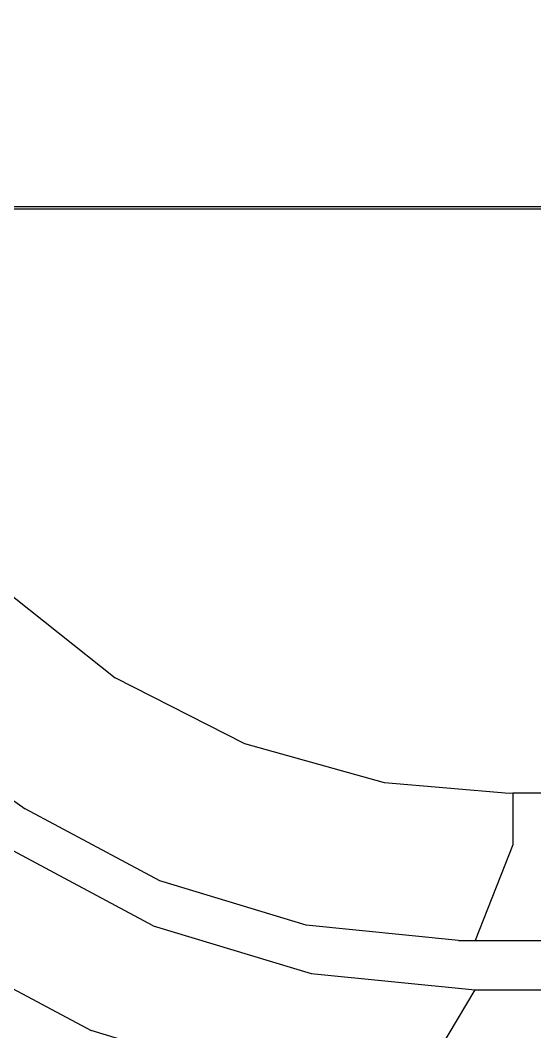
# Model space of a CAD drawing. Extents: x 2903 to 3133, y -1117 to -811.
# Drawn here: x 2926.98 to 2940.47, y -1102.03 to -1075.51 of the extents above; entities that cross this region are included whole.
import ezdxf

# ---------------------------------------------------------------- set-up
doc = ezdxf.new("R2010")
doc.units = 0
doc.header["$MEASUREMENT"] = 0
for name, color, linetype in [('Layer1', 252, 'CONTINUOUS'), ('Layer2', 252, 'CONTINUOUS'), ('Layer3', 254, 'CONTINUOUS')]:
    doc.layers.add(name, color=color, linetype=linetype)

msp = doc.modelspace()

# ---------------------------------------------------------------- linework, layer by layer
at = {"layer": 'Layer1', "linetype": 'Continuous', "invisible_edges": 15}
for points in [[(2939.888, -831.975, 2.257), (2939.888, -1095.783, 2.257), (2920.979, -964.024, 2.257)], [(2939.888, -1095.783, 2.257), (2939.888, -831.975, 2.257), (2959.809, -831.975, 2.257)], [(2959.809, -831.975, 2.257), (2959.809, -1095.783, 2.257), (2939.888, -1095.783, 2.257)], [(2939.888, -1095.783, 2.257), (2920.98, -1001.926, 2.257), (2920.979, -964.024, 2.257)], [(2939.888, -1095.783, 2.257), (2920.98, -1001.926, 2.257), (2920.983, -1077.829, 2.257)], [(2939.888, -1095.783, 2.257), (2939.888, -1095.783, 2.257), (2920.983, -1077.829, 2.257), (2921.019, -1078.982, 2.257)], [(2921.019, -1078.982, 2.257), (2921.019, -1078.982, 2.257), (2921.117, -1080.043, 2.257), (2939.793, -1095.783, 2.257)], [(2921.019, -1078.982, 2.257), (2921.019, -1078.982, 2.257), (2939.888, -1095.783, 2.257), (2939.793, -1095.783, 2.257)], [(2939.793, -1095.783, 2.257), (2939.793, -1095.783, 2.257), (2921.117, -1080.043, 2.257), (2921.519, -1082.224, 2.257)], [(2939.793, -1095.783, 2.257), (2939.793, -1095.783, 2.257), (2921.519, -1082.224, 2.257), (2923.879, -1087.237, 2.257)], [(2923.879, -1087.237, 2.257), (2923.879, -1087.237, 2.257), (2927.711, -1091.473, 15.598), (2925.422, -1089.259, 16.269)], [(2923.879, -1087.237, 2.257), (2923.879, -1087.237, 2.257), (2928.404, -1092.014, 2.257), (2927.711, -1091.473, 15.598)], [(2928.404, -1092.014, 2.257), (2928.404, -1092.014, 2.257), (2923.879, -1087.237, 2.257), (2939.793, -1095.783, 2.257)], [(2927.711, -1091.473, 15.598), (2925.431, -1089.268, 16.266), (2925.953, -1092.428, 42.281)], [(2925.953, -1092.428, 42.281), (2927.711, -1091.473, 15.598), (2928.402, -1092.012, 15.491)], [(2928.404, -1092.014, 2.257), (2928.404, -1092.014, 2.257), (2928.402, -1092.012, 15.491), (2927.711, -1091.473, 15.598)], [(2928.402, -1092.012, 15.491), (2925.953, -1092.428, 42.281), (2928.918, -1094.693, 42.108)], [(2928.404, -1092.014, 2.257), (2928.404, -1092.014, 2.257), (2930.302, -1093.257, 15.35), (2928.402, -1092.012, 15.491)], [(2928.918, -1094.693, 42.108), (2928.402, -1092.012, 15.491), (2930.3, -1093.256, 15.35)], [(2928.404, -1092.014, 2.257), (2928.404, -1092.014, 2.257), (2933.231, -1094.621, 15.467), (2930.302, -1093.257, 15.35)], [(2928.404, -1092.014, 2.257), (2928.404, -1092.014, 2.257), (2933.335, -1094.659, 2.257), (2933.231, -1094.621, 15.467)], [(2939.793, -1095.783, 2.257), (2939.793, -1095.783, 2.257), (2933.335, -1094.659, 2.257), (2928.404, -1092.014, 2.257)], [(2928.066, -1094.91, 44.218), (2925.843, -1093.144, 44.218), (2925.953, -1092.428, 42.396)], [(2928.066, -1094.91, 44.218), (2928.918, -1094.693, 42.224), (2925.953, -1092.428, 42.396)], [(2928.612, -1096.053, 46.246), (2925.592, -1093.827, 46.274), (2925.843, -1093.144, 44.218)], [(2928.612, -1096.053, 46.246), (2925.843, -1093.144, 44.218), (2928.066, -1094.91, 44.218)], [(2930.3, -1093.256, 15.35), (2928.918, -1094.693, 42.108), (2931.843, -1096.139, 41.95)], [(2931.843, -1096.139, 41.95), (2930.3, -1093.256, 15.35), (2933.226, -1094.62, 15.467)], [(2926.403, -1096.355, 65.049), (2925.592, -1093.827, 46.274), (2928.612, -1096.053, 46.246)], [(2928.066, -1094.91, 44.218), (2931.843, -1096.139, 42.065), (2928.918, -1094.693, 42.224)], [(2933.226, -1094.62, 15.467), (2931.843, -1096.139, 41.95), (2933.331, -1096.642, 41.868)], [(2933.331, -1096.642, 41.868), (2933.226, -1094.62, 15.467), (2934.282, -1094.972, 15.593)], [(2933.335, -1094.659, 2.257), (2933.335, -1094.659, 2.257), (2933.336, -1094.659, 15.478), (2933.231, -1094.621, 15.467)], [(2933.336, -1094.659, 15.478), (2933.336, -1094.659, 15.478), (2936.065, -1095.416, 15.907), (2933.335, -1094.659, 2.257)], [(2933.335, -1094.659, 2.257), (2933.335, -1094.659, 2.257), (2939.794, -1095.783, 2.257), (2936.065, -1095.416, 15.907)], [(2931.67, -1097.547, 46.255), (2928.066, -1094.91, 44.218), (2928.612, -1096.053, 46.246)], [(2931.67, -1097.547, 46.255), (2930.503, -1096.315, 44.218), (2928.066, -1094.91, 44.218)], [(2930.503, -1096.315, 44.218), (2928.066, -1094.91, 44.218), (2931.843, -1096.139, 42.065)], [(2934.282, -1094.972, 15.593), (2933.331, -1096.642, 41.868), (2934.758, -1096.995, 41.797)], [(2934.758, -1096.995, 41.797), (2934.282, -1094.972, 15.593), (2936.065, -1095.416, 15.907)], [(2936.065, -1095.416, 15.907), (2934.758, -1096.995, 41.797), (2938.664, -1097.369, 41.637)], [(2939.794, -1095.783, 2.257), (2936.065, -1095.416, 15.907), (2938.664, -1097.369, 41.637), (2939.888, -1095.783, 16.951)], [(3097.798, -1097.369, 41.637), (2938.664, -1097.369, 41.637), (2939.888, -1095.783, 16.951), (3096.575, -1095.783, 16.951)], [(3096.575, -1095.783, 16.951), (2939.888, -1095.783, 16.951), (2939.794, -1095.783, 2.257), (3096.575, -1095.783, 2.257)], [(2928.612, -1096.053, 46.246), (2926.403, -1096.355, 65.049), (2929.085, -1097.996, 65.046)], [(2931.67, -1097.547, 46.255), (2928.612, -1096.053, 46.246), (2931.917, -1099.171, 65.081)], [(2931.917, -1099.171, 65.081), (2929.085, -1097.996, 65.046), (2928.612, -1096.053, 46.246)], [(2933.331, -1096.642, 41.983), (2931.843, -1096.139, 42.065), (2930.503, -1096.315, 44.218)], [(2929.085, -1097.996, 65.046), (2926.403, -1096.355, 65.049), (2926.504, -1098.166, 83.39)], [(2933.117, -1097.338, 44.218), (2930.503, -1096.315, 44.218), (2931.67, -1097.547, 46.255)], [(2933.117, -1097.338, 44.218), (2930.503, -1096.315, 44.218), (2933.331, -1096.642, 41.983)], [(2933.117, -1097.338, 44.218), (2933.331, -1096.642, 41.983), (2934.758, -1096.995, 41.913)], [(2935.856, -1097.962, 44.218), (2933.117, -1097.338, 44.218), (2934.758, -1096.995, 41.913)], [(2935.856, -1097.962, 44.218), (2934.758, -1096.995, 41.913), (2938.664, -1097.369, 41.753)], [(2934.866, -1098.484, 46.3), (2931.67, -1097.547, 46.255), (2933.117, -1097.338, 44.218)], [(2934.866, -1098.484, 46.3), (2935.856, -1097.962, 44.218), (2933.117, -1097.338, 44.218)], [(2934.866, -1098.484, 46.3), (2931.67, -1097.547, 46.255), (2935.013, -1099.914, 65.155)], [(2935.013, -1099.914, 65.155), (2931.917, -1099.171, 65.081), (2931.67, -1097.547, 46.255)], [(2938.786, -1098.884, 46.397), (2935.856, -1097.962, 44.218), (2938.664, -1097.369, 41.753)], [(2938.664, -1097.369, 41.753), (2938.786, -1098.884, 46.397), (3097.676, -1098.884, 46.397), (3097.798, -1097.369, 41.753)], [(2929.428, -1099.737, 83.373), (2926.504, -1098.166, 83.39), (2929.085, -1097.996, 65.046)], [(2931.502, -1100.505, 83.41), (2929.085, -1097.996, 65.046), (2931.917, -1099.171, 65.081)], [(2929.085, -1097.996, 65.046), (2929.428, -1099.737, 83.373), (2931.502, -1100.505, 83.41)], [(2938.786, -1098.884, 46.397), (2934.866, -1098.484, 46.3), (2935.856, -1097.962, 44.218)], [(2926.067, -1098.831, 85.996), (2929.428, -1099.737, 83.373), (2926.504, -1098.166, 83.39)], [(2935.013, -1099.914, 65.155), (2934.866, -1098.484, 46.3), (2938.664, -1098.883, 46.396)], [(2929.193, -1101.231, 88.146), (2925.872, -1099.496, 88.129), (2926.067, -1098.831, 85.996)], [(2929.193, -1101.231, 88.146), (2928.585, -1100.239, 85.996), (2926.067, -1098.831, 85.996)], [(2926.067, -1098.831, 85.996), (2928.585, -1100.239, 85.996), (2929.428, -1099.737, 83.373)], [(2938.664, -1098.883, 46.396), (2938.786, -1098.884, 46.397), (2938.028, -1100.153, 65.26), (2935.013, -1099.914, 65.155)], [(3099.174, -1101.393, 83.689), (2937.288, -1101.393, 83.689), (2938.786, -1098.884, 46.397), (3097.676, -1098.884, 46.397)], [(2933.001, -1100.905, 83.459), (2931.502, -1100.505, 83.41), (2931.917, -1099.171, 65.081)], [(2935.013, -1099.914, 65.155), (2931.917, -1099.171, 65.081), (2933.001, -1100.905, 83.459)], [(2926.926, -1101.846, 107.454), (2925.872, -1099.496, 88.129), (2929.193, -1101.231, 88.146)], [(2928.585, -1100.239, 85.996), (2929.428, -1099.737, 83.373), (2931.502, -1100.505, 83.41)], [(2933.001, -1100.905, 83.459), (2935.013, -1099.914, 65.155), (2938.028, -1100.153, 65.26)], [(2932.996, -1102.391, 88.212), (2929.193, -1101.231, 88.146), (2928.585, -1100.239, 85.996)], [(2932.996, -1102.391, 88.212), (2931.275, -1101.262, 85.996), (2928.585, -1100.239, 85.996)], [(2928.585, -1100.239, 85.996), (2931.502, -1100.505, 83.41), (2931.275, -1101.262, 85.996)], [(2936.968, -1101.39, 83.679), (2933.001, -1100.905, 83.459), (2938.028, -1100.153, 65.26)], [(2937.288, -1101.393, 83.689), (2936.968, -1101.39, 83.679), (2938.028, -1100.153, 65.26)], [(2931.275, -1101.262, 85.996), (2931.502, -1100.505, 83.41), (2933.001, -1100.905, 83.459)], [(2934.088, -1101.886, 85.995), (2931.275, -1101.262, 85.996), (2933.001, -1100.905, 83.459)], [(2934.088, -1101.886, 85.995), (2933.001, -1100.905, 83.459), (2936.968, -1101.39, 83.679)], [(2929.903, -1103.079, 107.491), (2926.926, -1101.846, 107.454), (2929.193, -1101.231, 88.146)], [(2932.996, -1102.391, 88.212), (2929.193, -1101.231, 88.146), (2933.155, -1103.86, 107.569)], [(2933.155, -1103.86, 107.569), (2929.903, -1103.079, 107.491), (2929.193, -1101.231, 88.146)], [(2932.996, -1102.391, 88.212), (2931.275, -1101.262, 85.996), (2934.088, -1101.886, 85.995)], [(2936.968, -1102.809, 88.325), (2934.088, -1101.886, 85.995), (2936.968, -1101.39, 83.679)], [(2936.968, -1102.809, 88.325), (2937.1, -1102.81, 88.327), (2937.288, -1101.393, 83.689), (2936.968, -1101.39, 83.679)], [(3099.174, -1101.393, 83.689), (3099.362, -1102.81, 88.327), (2937.1, -1102.81, 88.327), (2937.288, -1101.393, 83.689)], [(2925.612, -1102.709, 125.067), (2929.903, -1103.079, 107.491), (2926.926, -1101.846, 107.454)], [(2936.968, -1102.809, 88.325), (2932.996, -1102.391, 88.212), (2934.088, -1101.886, 85.995)]]:
    msp.add_3dface(points, dxfattribs=at)
at = {"layer": 'Layer2', "linetype": 'Continuous'}
for points, invisible_edges in [([(2920.698, -1076.477, -0.002), (2920.697, -964.024, -0.002), (3115.765, -964.024, -0.002)], 15), ([(2920.698, -1076.477, -0.002), (3115.765, -964.024, -0.002), (3115.765, -1076.477, -0.002)], 15), ([(2939.887, -1095.783, -0.002), (2939.793, -1095.783, -0.002), (2920.697, -1076.662, -0.002), (2920.697, -1076.477, -0.002)], 15), ([(2929.465, -1092.753, -0.002), (2929.465, -1092.753, -0.002), (2926.483, -1090.377, -0.002), (2920.697, -1076.662, -0.002)], 15), ([(2932.863, -1094.482, -0.002), (2932.863, -1094.482, -0.002), (2929.465, -1092.753, -0.002), (2920.697, -1076.662, -0.002)], 15), ([(2936.531, -1095.506, -0.002), (2936.531, -1095.506, -0.002), (2932.863, -1094.482, -0.002), (2920.697, -1076.662, -0.002)], 15), ([(2939.793, -1095.783, -0.002), (2939.793, -1095.783, -0.002), (2936.531, -1095.506, -0.002), (2920.697, -1076.662, -0.002)], 15), ([(3018.231, -1095.783, -0.002), (2920.698, -1076.477, -0.002), (3115.765, -1076.477, -0.002)], 15), ([(2920.698, -1076.662, -0.002), (2920.698, -1076.477, -0.002), (3018.231, -1095.782, -0.001)], 15), ([(2920.698, -1076.662, -0.002), (2939.888, -1095.783, -0.002), (3018.231, -1095.782, -0.001)], 15), ([(2926.483, -1090.377, -0.002), (2929.465, -1092.753, -0.002), (2928.658, -1093.351, 1.238), (2925.611, -1090.853, 1.246)], 14), ([(2925.611, -1090.853, 1.246), (2928.658, -1093.351, 1.238), (2928.435, -1093.686, 2.72), (2925.329, -1091.135, 2.732)], 15), ([(2928.435, -1093.684, 2.72), (2925.329, -1091.133, 2.732), (2924.014, -1093.65, 41.764)], 15), ([(2932.113, -1095.2, 1.237), (2932.863, -1094.482, -0.002), (2929.465, -1092.753, -0.002), (2928.658, -1093.351, 1.238)], 13), ([(2928.658, -1093.351, 1.238), (2932.113, -1095.2, 1.237), (2931.959, -1095.571, 2.719), (2928.435, -1093.686, 2.72)], 15), ([(2923.857, -1093.809, 42.263), (2923.937, -1093.728, 42.159), (2927.05, -1096.284, 42.155)], 15), ([(2926.985, -1096.382, 42.259), (2926.35, -1096.098, 42.319), (2923.857, -1093.809, 42.263)], 15), ([(2926.985, -1096.382, 42.259), (2927.05, -1096.284, 42.155), (2923.857, -1093.809, 42.263)], 15), ([(2923.937, -1093.728, 42.159), (2923.992, -1093.674, 42.024), (2927.094, -1096.218, 42.019)], 15), ([(2927.05, -1096.284, 42.155), (2927.094, -1096.218, 42.019), (2923.937, -1093.728, 42.159)], 15), ([(2927.094, -1096.218, 42.019), (2926.448, -1095.728, 41.875), (2923.992, -1093.674, 42.024)], 15), ([(2926.448, -1095.727, 41.759), (2924.014, -1093.65, 41.764), (2928.435, -1093.684, 2.72)], 14), ([(2928.435, -1093.684, 2.72), (2926.448, -1095.727, 41.759), (2927.112, -1096.19, 41.757)], 13), ([(2930.64, -1098.079, 41.745), (2927.112, -1096.19, 41.757), (2928.435, -1093.684, 2.72)], 14), ([(2930.64, -1098.079, 41.745), (2928.435, -1093.684, 2.72), (2931.959, -1095.57, 2.719)], 15), ([(2935.879, -1096.346, 1.245), (2936.531, -1095.506, -0.002), (2932.863, -1094.482, -0.002), (2932.113, -1095.2, 1.237)], 13), ([(2932.113, -1095.2, 1.237), (2935.879, -1096.346, 1.245), (2935.801, -1096.737, 2.731), (2931.959, -1095.571, 2.719)], 15), ([(2926.448, -1095.728, 41.875), (2927.112, -1096.191, 41.873), (2927.094, -1096.218, 42.019)], 15), ([(2935.801, -1096.736, 2.731), (2931.959, -1095.57, 2.719), (2930.64, -1098.079, 41.745)], 15), ([(2939.793, -1096.753, 1.285), (2939.793, -1095.783, -0.002), (2936.531, -1095.506, -0.002), (2935.879, -1096.346, 1.245)], 13), ([(2939.793, -1096.753, 1.285), (2939.887, -1096.752, 1.285), (2939.887, -1095.781, -0.002), (2939.793, -1095.783, -0.002)], 11), ([(3018.231, -1096.752, 1.285), (3018.231, -1095.782, -0.002), (2939.887, -1095.781, -0.002), (2939.887, -1096.752, 1.285)], 9), ([(2929.303, -1097.872, 42.311), (2926.985, -1096.382, 42.259), (2926.35, -1096.098, 42.319)], 15), ([(2926.973, -1096.762, 42.391), (2926.35, -1096.098, 42.319), (2929.303, -1097.872, 42.311)], 15), ([(2930.595, -1098.189, 42.149), (2926.985, -1096.382, 42.259), (2927.05, -1096.284, 42.155)], 15), ([(2927.05, -1096.284, 42.155), (2927.094, -1096.218, 42.019), (2930.627, -1098.112, 42.01)], 15), ([(2930.595, -1098.189, 42.149), (2930.627, -1098.112, 42.01), (2927.05, -1096.284, 42.155)], 15), ([(2930.64, -1098.08, 41.86), (2927.094, -1096.218, 42.019), (2927.112, -1096.191, 41.873)], 15), ([(2930.627, -1098.112, 42.01), (2930.64, -1098.08, 41.86), (2927.094, -1096.218, 42.019)], 15), ([(2930.549, -1098.303, 42.254), (2929.303, -1097.872, 42.311), (2926.985, -1096.382, 42.259)], 15), ([(2926.985, -1096.382, 42.259), (2930.595, -1098.189, 42.149), (2930.549, -1098.303, 42.254)], 15), ([(2939.793, -1097.134, 2.753), (2939.793, -1096.753, 1.285), (2935.879, -1096.346, 1.245), (2935.801, -1096.737, 2.731)], 15), ([(2926.816, -1096.998, 42.602), (2926.973, -1096.762, 42.391), (2930.677, -1098.744, 42.391)], 15), ([(2930.677, -1098.744, 42.391), (2929.303, -1097.872, 42.311), (2926.973, -1096.762, 42.391)], 15), ([(2934.475, -1099.24, 41.729), (2930.64, -1098.079, 41.745), (2935.801, -1096.736, 2.731)], 14), ([(2939.794, -1097.133, 2.753), (2935.801, -1096.736, 2.731), (2934.475, -1099.24, 41.729)], 15), ([(2939.793, -1097.134, 2.753), (2939.887, -1097.133, 2.753), (2939.887, -1096.752, 1.285), (2939.793, -1096.753, 1.285)], 15), ([(3018.231, -1097.133, 2.752), (3018.231, -1096.752, 1.285), (2939.887, -1096.752, 1.285), (2939.887, -1097.133, 2.753)], 11), ([(2926.71, -1097.156, 42.894), (2926.816, -1096.998, 42.602), (2930.568, -1099.005, 42.602)], 15), ([(2930.568, -1099.005, 42.602), (2930.677, -1098.744, 42.391), (2926.816, -1096.998, 42.602)], 15), ([(2930.466, -1099.251, 43.21), (2926.667, -1097.219, 43.21), (2925.145, -1098.064, 63.224)], 14), ([(2926.667, -1097.22, 43.21), (2926.71, -1097.156, 42.894), (2930.495, -1099.181, 42.895)], 15), ([(2930.466, -1099.252, 43.21), (2930.495, -1099.181, 42.895), (2926.667, -1097.22, 43.21)], 15), ([(2930.495, -1099.181, 42.895), (2930.568, -1099.005, 42.602), (2926.71, -1097.156, 42.894)], 15), ([(2938.467, -1099.636, 41.713), (2934.475, -1099.24, 41.729), (2939.794, -1097.133, 2.753)], 14), ([(2939.887, -1097.133, 2.753), (2939.794, -1097.133, 2.753), (2938.467, -1099.636, 41.713), (2938.907, -1099.636, 41.713)], 11), ([(3097.555, -1099.636, 41.713), (3096.574, -1097.133, 2.753), (2939.887, -1097.133, 2.753), (2938.907, -1099.636, 41.713)], 2), ([(2933.081, -1099.309, 42.303), (2930.677, -1098.744, 42.391), (2929.303, -1097.872, 42.311)], 15), ([(2933.081, -1099.309, 42.303), (2929.303, -1097.872, 42.311), (2930.549, -1098.303, 42.254)], 15), ([(2925.06, -1099.982, 84.023), (2925.145, -1098.064, 63.224), (2928.132, -1099.892, 63.221)], 15), ([(2928.132, -1099.892, 63.221), (2925.145, -1098.064, 63.224), (2930.466, -1099.251, 43.21)], 15), ([(2930.595, -1098.189, 42.149), (2930.627, -1098.112, 42.01), (2934.468, -1099.276, 42)], 15), ([(2930.627, -1098.112, 42.01), (2930.64, -1098.08, 41.86), (2934.475, -1099.241, 41.845)], 15), ([(2934.468, -1099.276, 42), (2934.475, -1099.241, 41.845), (2930.627, -1098.112, 42.01)], 15), ([(2934.451, -1099.363, 42.142), (2930.549, -1098.303, 42.254), (2930.595, -1098.189, 42.149)], 15), ([(2934.426, -1099.491, 42.248), (2933.081, -1099.309, 42.303), (2930.549, -1098.303, 42.254)], 15), ([(2930.549, -1098.303, 42.254), (2934.451, -1099.363, 42.142), (2934.426, -1099.491, 42.248)], 15), ([(2930.595, -1098.189, 42.149), (2934.468, -1099.276, 42), (2934.451, -1099.363, 42.142)], 15), ([(2930.568, -1099.005, 42.602), (2930.677, -1098.744, 42.391), (2934.713, -1099.969, 42.391)], 15), ([(2934.713, -1099.969, 42.391), (2930.677, -1098.744, 42.391), (2933.081, -1099.309, 42.303)], 15), ([(2934.62, -1100.433, 42.897), (2930.495, -1099.181, 42.895), (2930.466, -1099.252, 43.21)], 15), ([(2934.657, -1100.247, 42.604), (2930.568, -1099.005, 42.602), (2930.495, -1099.181, 42.895)], 15), ([(2930.495, -1099.181, 42.895), (2934.657, -1100.247, 42.604), (2934.62, -1100.433, 42.897)], 15), ([(2934.657, -1100.247, 42.604), (2934.713, -1099.969, 42.391), (2930.568, -1099.005, 42.602)], 15), ([(2931.287, -1101.2, 63.259), (2928.132, -1099.892, 63.221), (2930.466, -1099.251, 43.21)], 15), ([(2931.287, -1101.2, 63.259), (2930.466, -1099.251, 43.21), (2934.605, -1100.507, 43.214)], 13), ([(2934.605, -1100.508, 43.214), (2934.62, -1100.433, 42.897), (2930.466, -1099.252, 43.21)], 15), ([(2934.713, -1099.969, 42.391), (2933.081, -1099.309, 42.303), (2936.755, -1099.979, 42.296)], 15), ([(2936.755, -1099.979, 42.296), (2934.426, -1099.491, 42.248), (2933.081, -1099.309, 42.303)], 15), ([(2938.468, -1099.77, 42.138), (2934.451, -1099.363, 42.142), (2934.426, -1099.491, 42.248)], 15), ([(2938.467, -1099.675, 41.99), (2934.468, -1099.276, 42), (2934.451, -1099.363, 42.142)], 15), ([(2938.468, -1099.77, 42.138), (2938.467, -1099.675, 41.99), (2934.451, -1099.363, 42.142)], 15), ([(2934.468, -1099.276, 42), (2934.475, -1099.241, 41.845), (2938.467, -1099.637, 41.829)], 15), ([(2938.467, -1099.675, 41.99), (2938.467, -1099.637, 41.829), (2934.468, -1099.276, 42)], 15), ([(2938.468, -1099.91, 42.244), (2936.755, -1099.979, 42.296), (2934.426, -1099.491, 42.248)], 15), ([(2934.426, -1099.491, 42.248), (2938.468, -1099.77, 42.138), (2938.468, -1099.91, 42.244)], 15), ([(2938.907, -1099.674, 41.988), (2938.467, -1099.675, 41.99), (2938.907, -1099.637, 41.828)], 15), ([(2938.907, -1099.637, 41.828), (2938.467, -1099.675, 41.99), (2938.467, -1099.637, 41.829)], 15), ([(2938.907, -1099.674, 41.988), (2938.468, -1099.77, 42.138), (2938.467, -1099.675, 41.99)], 15), ([(2938.907, -1099.771, 42.138), (2938.468, -1099.77, 42.138), (2938.907, -1099.674, 41.988)], 15), ([(3097.555, -1099.674, 41.988), (3097.555, -1099.637, 41.828), (2938.907, -1099.636, 41.828), (2938.907, -1099.674, 41.988)], 15), ([(2938.907, -1099.771, 42.138), (2938.907, -1099.674, 41.988), (3097.555, -1099.674, 41.988), (3097.555, -1099.771, 42.138)], 15), ([(2928.841, -1102.002, 84.021), (2925.04, -1100.013, 84.175), (2925.06, -1099.982, 84.023)], 15), ([(2928.132, -1099.892, 63.221), (2925.06, -1099.982, 84.023), (2928.841, -1102.002, 84.021)], 13), ([(2928.841, -1102.002, 84.021), (2928.132, -1099.892, 63.221), (2931.287, -1101.2, 63.259)], 15), ([(2938.906, -1100.489, 42.452), (2934.657, -1100.247, 42.604), (2934.713, -1099.969, 42.391)], 15), ([(2934.713, -1099.969, 42.391), (2936.755, -1099.979, 42.296), (2938.906, -1100.489, 42.452)], 15), ([(2938.468, -1100.068, 42.294), (2938.468, -1099.91, 42.244), (2936.755, -1099.979, 42.296)], 15), ([(2936.755, -1099.979, 42.296), (2938.411, -1100.068, 42.294), (2938.906, -1100.489, 42.452)], 15), ([(2938.468, -1099.91, 42.244), (2938.468, -1099.77, 42.138), (2938.907, -1099.771, 42.138)], 15), ([(2938.468, -1099.91, 42.244), (2938.906, -1099.913, 42.245), (2938.907, -1099.771, 42.138)], 15), ([(2938.906, -1099.913, 42.245), (2938.468, -1100.068, 42.294), (2938.468, -1099.91, 42.244), (2938.906, -1099.913, 42.245)], 15), ([(2938.468, -1100.068, 42.294), (2938.906, -1099.913, 42.245), (2938.906, -1100.07, 42.293)], 15), ([(3097.555, -1099.913, 42.245), (3097.555, -1099.771, 42.138), (2938.907, -1099.771, 42.138), (2938.906, -1099.913, 42.245)], 15), ([(2938.906, -1100.07, 42.293), (2938.906, -1099.913, 42.245), (3097.555, -1099.913, 42.245), (3097.555, -1100.07, 42.293)], 15), ([(2928.794, -1102.117, 84.315), (2924.991, -1100.085, 84.315), (2924.92, -1100.192, 84.42)], 15), ([(2928.744, -1102.237, 84.419), (2924.92, -1100.192, 84.42), (2925.978, -1101.014, 84.472)], 15), ([(2928.744, -1102.237, 84.419), (2928.794, -1102.117, 84.315), (2924.92, -1100.192, 84.42)], 15), ([(2924.991, -1100.085, 84.315), (2925.04, -1100.013, 84.175), (2928.827, -1102.036, 84.174)], 15), ([(2924.991, -1100.085, 84.315), (2928.827, -1102.036, 84.174), (2928.794, -1102.117, 84.315)], 15), ([(2928.827, -1102.036, 84.174), (2928.841, -1102.002, 84.021), (2925.04, -1100.013, 84.175)], 15), ([(2938.906, -1100.67, 42.606), (2934.62, -1100.433, 42.897), (2934.657, -1100.247, 42.604)], 15), ([(2938.906, -1100.67, 42.606), (2934.657, -1100.247, 42.604), (2938.906, -1100.489, 42.452)], 15), ([(2938.906, -1100.489, 42.452), (2938.411, -1100.068, 42.294), (2938.468, -1100.068, 42.294)], 15), ([(2938.906, -1100.489, 42.452), (2938.468, -1100.068, 42.294), (2938.906, -1100.07, 42.293)], 15), ([(3097.555, -1100.489, 42.452), (3097.555, -1100.07, 42.293), (2938.906, -1100.07, 42.293), (2938.906, -1100.489, 42.452)], 15), ([(2934.735, -1102.028, 63.342), (2931.287, -1101.2, 63.259), (2934.605, -1100.507, 43.214)], 15), ([(2938.906, -1100.801, 42.784), (2934.605, -1100.508, 43.214), (2934.62, -1100.433, 42.897)], 15), ([(2934.735, -1102.028, 63.342), (2934.605, -1100.507, 43.214), (2938.906, -1100.933, 43.221)], 13), ([(2938.906, -1100.934, 43.221), (2938.906, -1100.801, 42.784), (2934.605, -1100.508, 43.214)], 15), ([(2938.906, -1100.801, 42.784), (2934.62, -1100.433, 42.897), (2938.906, -1100.67, 42.606)], 15), ([(2938.906, -1100.67, 42.606), (2938.906, -1100.489, 42.452), (3097.555, -1100.489, 42.452), (3097.555, -1100.67, 42.606)], 15), ([(2924.456, -1100.932, 85.077), (2924.554, -1100.785, 84.793), (2928.482, -1102.887, 84.793)], 15), ([(2924.554, -1100.785, 84.793), (2924.701, -1100.565, 84.58), (2928.584, -1102.642, 84.58)], 15), ([(2928.482, -1102.887, 84.793), (2928.584, -1102.642, 84.58), (2924.554, -1100.785, 84.793)], 15), ([(2928.584, -1102.642, 84.58), (2925.978, -1101.014, 84.472), (2924.701, -1100.565, 84.58)], 15), ([(3097.555, -1100.801, 42.784), (3097.555, -1100.67, 42.606), (2938.906, -1100.67, 42.606), (2938.906, -1100.801, 42.784)], 15), ([(2938.906, -1100.933, 43.221), (2938.906, -1100.801, 42.784), (3097.555, -1100.801, 42.784), (3097.555, -1100.933, 43.221)], 15), ([(2922.957, -1101.881, 105.36), (2924.416, -1100.992, 85.38), (2928.387, -1103.116, 85.381)], 13), ([(2924.416, -1100.992, 85.38), (2924.456, -1100.932, 85.077), (2928.415, -1103.05, 85.077)], 15), ([(2928.387, -1103.116, 85.381), (2928.415, -1103.05, 85.077), (2924.416, -1100.992, 85.38)], 15), ([(2928.415, -1103.05, 85.077), (2928.482, -1102.887, 84.793), (2924.456, -1100.932, 85.077)], 15), ([(2929.314, -1102.602, 84.471), (2925.978, -1101.014, 84.472), (2928.584, -1102.642, 84.58)], 15), ([(2925.978, -1101.014, 84.472), (2928.744, -1102.237, 84.419), (2929.314, -1102.602, 84.471)], 15), ([(2938.906, -1100.933, 43.221), (2937.268, -1103.678, 84.017), (2937.213, -1103.678, 84.017), (2934.735, -1102.028, 63.342)], 13), ([(2934.735, -1102.028, 63.342), (2931.287, -1101.2, 63.259), (2928.841, -1102.002, 84.021)], 15), ([(2926.108, -1103.786, 105.358), (2922.957, -1101.881, 105.36), (2928.387, -1103.116, 85.381)], 15), ([(2928.827, -1102.036, 84.174), (2928.841, -1102.002, 84.021), (2932.949, -1103.246, 84.019)], 15), ([(2932.949, -1103.246, 84.019), (2928.841, -1102.002, 84.021), (2934.735, -1102.028, 63.342)], 14), ([(2937.213, -1103.678, 84.017), (2932.949, -1103.246, 84.019), (2934.735, -1102.028, 63.342)], 14)]:
    msp.add_3dface(points, dxfattribs=dict(at, invisible_edges=invisible_edges))
msp.add_3dface([(3099.193, -1103.678, 84.017), (2937.268, -1103.678, 84.017), (2938.906, -1100.933, 43.221), (3097.555, -1100.933, 43.221)], dxfattribs=at)
at = {"layer": 'Layer3', "linetype": 'Continuous'}
for points in [[(3124.69, -1080.466, 208.564), (2911.772, -1080.466, 208.564), (2911.772, -847.161, 208.564), (3124.69, -847.289, 208.564)], [(2909.609, -1080.409, 206.344), (2909.609, -847.346, 206.344), (3126.853, -847.346, 206.344), (3126.853, -1080.409, 206.344)]]:
    msp.add_3dface(points, dxfattribs=at)
for points, invisible_edges in [([(3126.853, -1080.409, 206.344), (2909.609, -1080.409, 206.344), (2930.991, -1108.276, 206.344), (3098.003, -1109.259, 206.344)], 15), ([(2930.991, -1108.276, 206.344), (2910.592, -1087.877, 206.344), (2909.609, -1080.409, 206.344)], 13), ([(3124.69, -1080.466, 208.564), (3124.108, -1086.004, 208.564), (2912.354, -1086.004, 208.564), (2911.772, -1080.466, 208.564)], 10), ([(2912.354, -1086.004, 208.564), (2914.998, -1093.174, 208.564), (3121.463, -1093.174, 208.564), (3124.108, -1086.004, 208.564)], 10), ([(2910.592, -1087.877, 206.344), (2924.032, -1105.394, 206.344), (2930.991, -1108.276, 206.344)], 13), ([(3121.463, -1093.174, 208.564), (3116.891, -1099.297, 208.564), (2919.57, -1099.297, 208.564), (2914.998, -1093.174, 208.564)], 10), ([(2919.57, -1099.297, 208.564), (2925.694, -1103.87, 208.564), (3110.768, -1103.87, 208.564), (3116.891, -1099.297, 208.564)], 10)]:
    msp.add_3dface(points, dxfattribs=dict(at, invisible_edges=invisible_edges))

doc.saveas('drawing.dxf')
